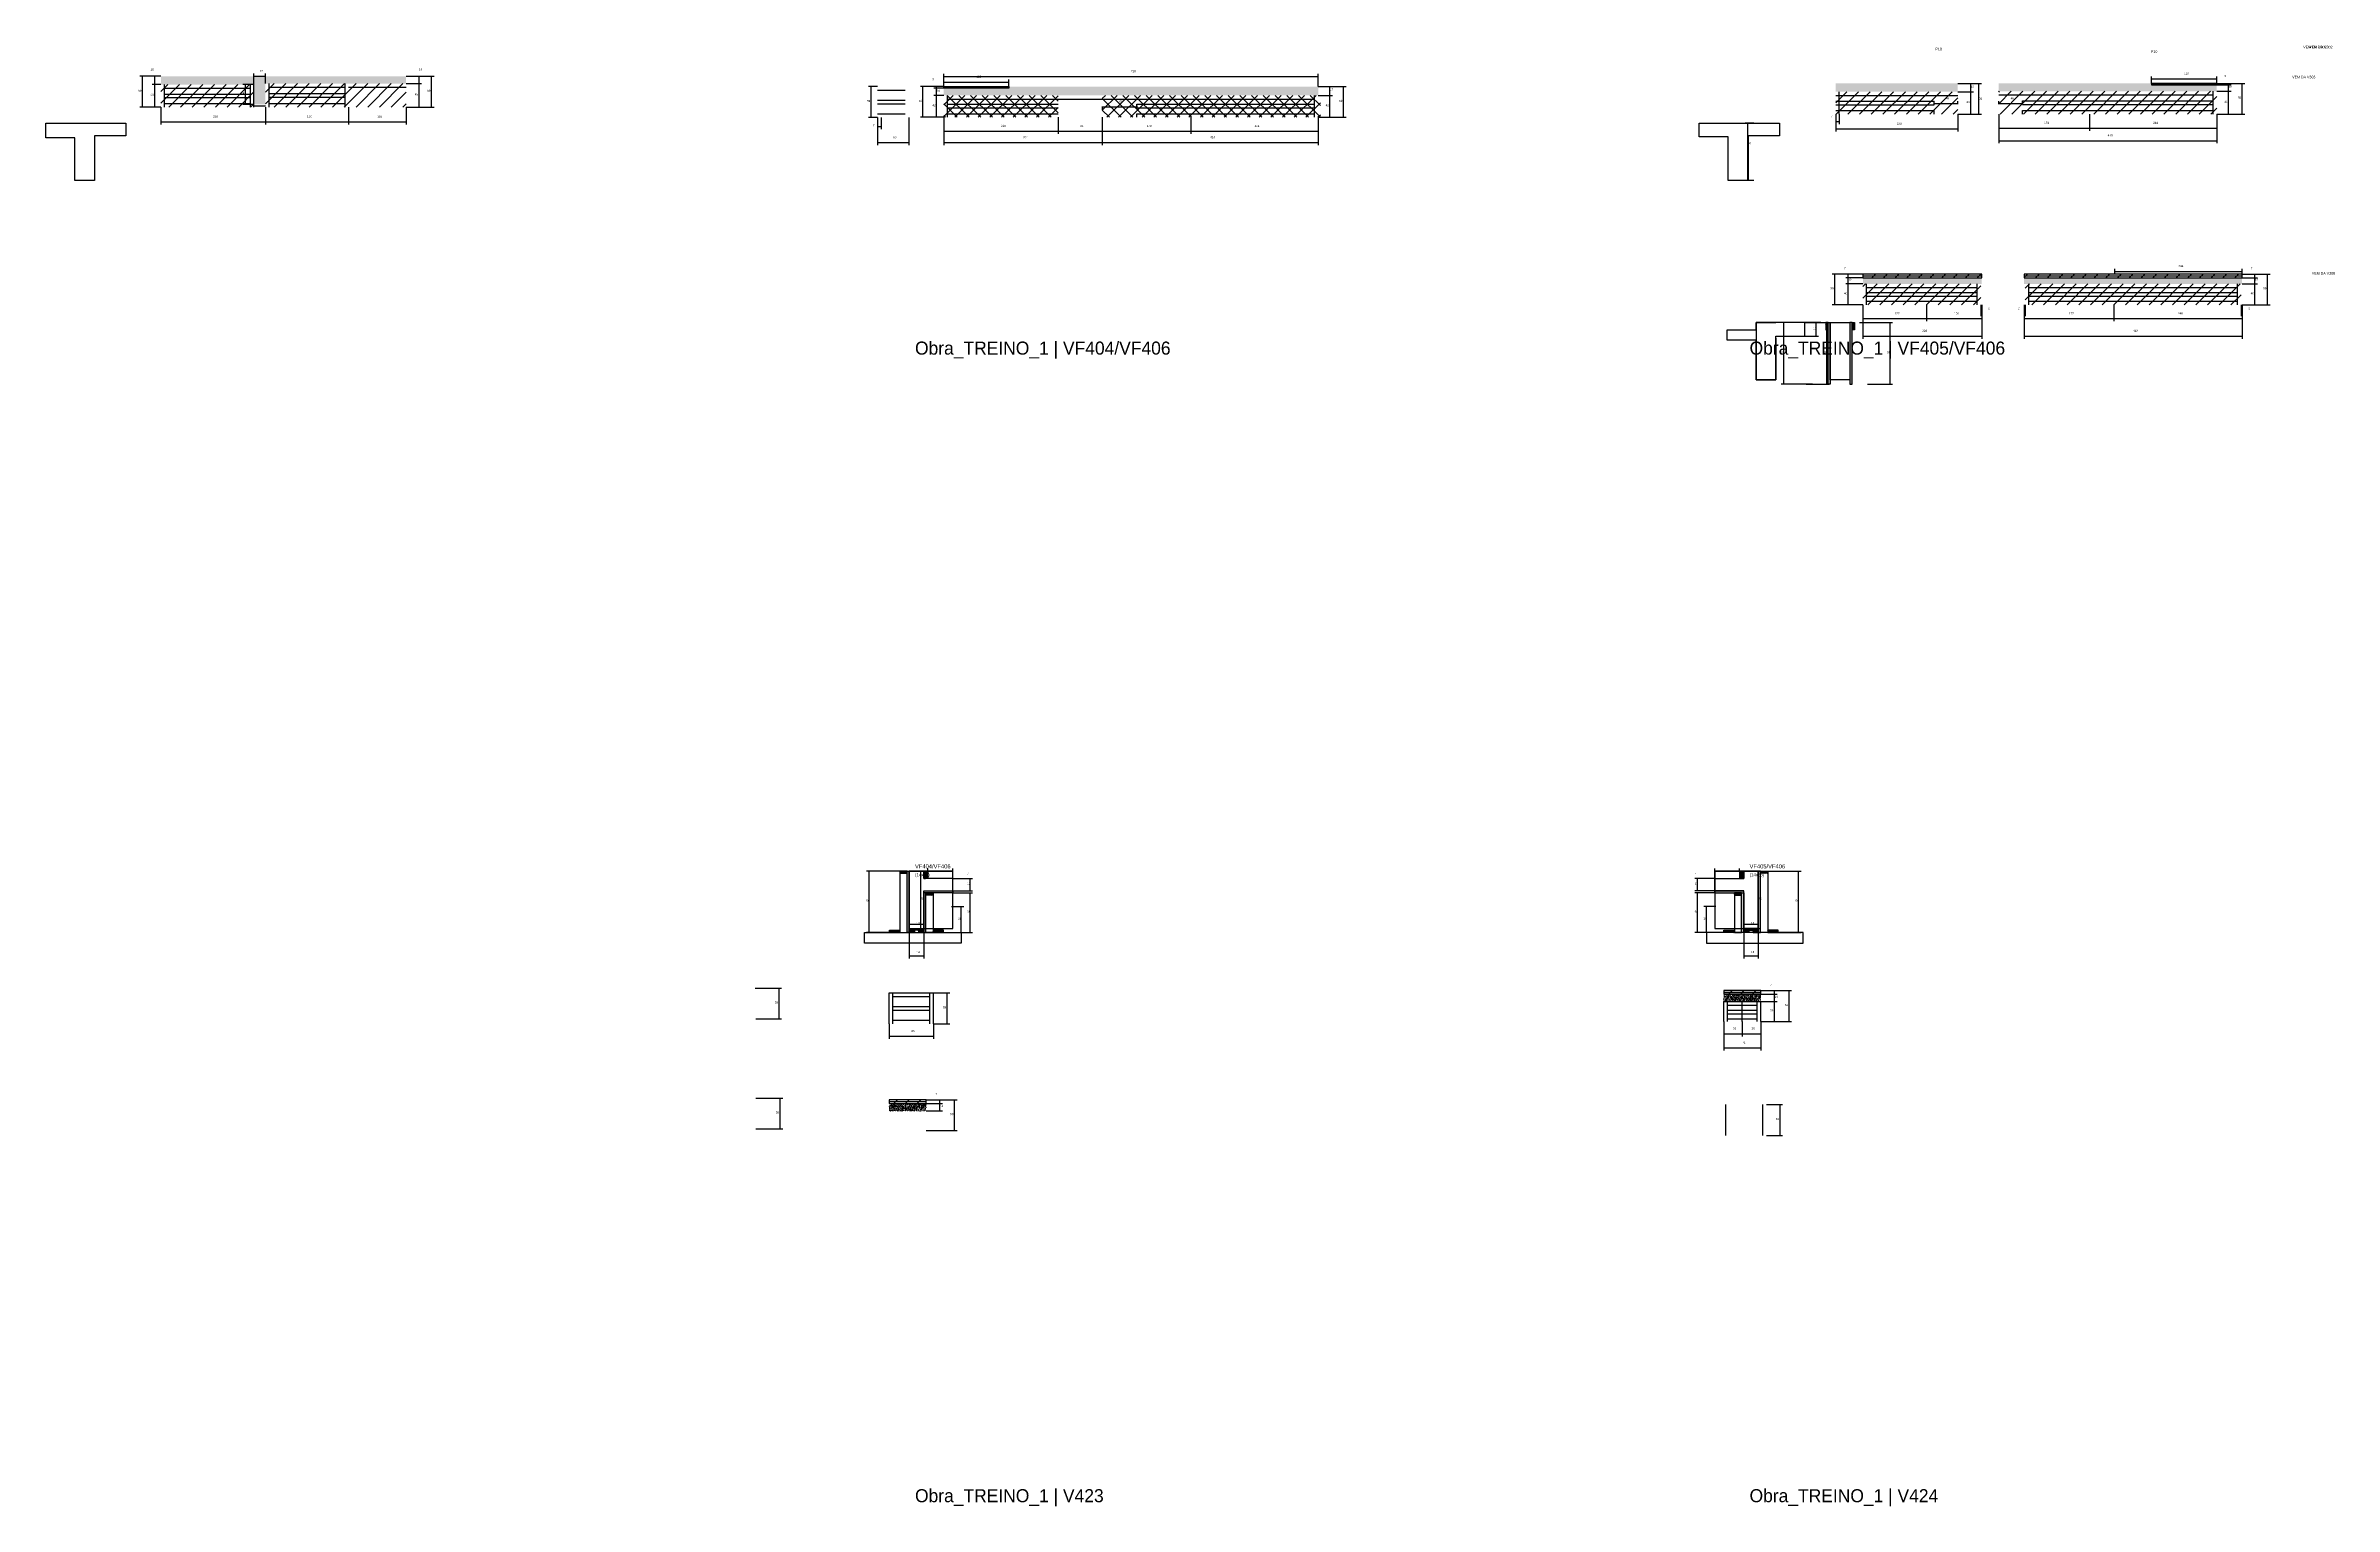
# Model space of a CAD drawing. Header units: metres. Extents: x -65046 to 21926, y -45195 to 1016.
# Drawn here: x -1667 to 2721, y -10018 to -7218 of the extents above; entities that cross this region are included whole.
import ezdxf

# ---------------------------------------------------------------- set-up
doc = ezdxf.new("R2010")
doc.units = ezdxf.units.M
for name, color, linetype in [('CONCRETO', 251, 'Continuous'), ('COTA', 241, 'Continuous'), ('Hachura', 253, 'Continuous'), ('LABEL_ID', 3, 'Continuous'), ('Madeira', 126, 'Continuous'), ('NOMENCLATURA', 7, 'Continuous'), ('Painéis', 200, 'Continuous'), ('REAPROVEITAMENTO', 251, 'Continuous'), ('SARR_2.2x7', 40, 'Continuous'), ('SARR_EDITAR', 141, 'Continuous'), ('Texto Seção', 7, 'Continuous')]:
    doc.layers.add(name, color=color, linetype=linetype)

msp = doc.modelspace()

# ---------------------------------------------------------------- hatches: boundary and pattern name
at = {"layer": 'COTA'}
h = msp.add_hatch(dxfattribs=at)
h.set_pattern_fill('AR-CONC', scale=0.03)
h.paths.add_polyline_path([(-1245.3, -7330.4), (-1245.3, -7290.4), (-1245.3, -7290.4), (-975.8, -7290.4), (-975.8, -7290.4), (-975.8, -7276.4), (-975.8, -7276.4), (-1445.8, -7276.4), (-1445.8, -7276.4), (-1445.8, -7292.4), (-1445.8, -7292.4), (-1267.3, -7292.4), (-1267.3, -7292.4), (-1267.3, -7330.4), (-1267.3, -7330.4), (-1245.3, -7330.4)])
h = msp.add_hatch(dxfattribs=at)
h.set_pattern_fill('AR-CONC', scale=0.03)
h.paths.add_polyline_path([(359.1, -7313.1), (359.1, -7296.1), (359.1, -7296.1), (180.1, -7296.1), (180.1, -7296.1), (180.1, -7299.1), (180.1, -7299.1), (55.1, -7299.1), (55.1, -7299.1), (55.1, -7313.1), (55.1, -7313.1), (359.1, -7313.1)])
h = msp.add_hatch(dxfattribs=at)
h.set_pattern_fill('AR-CONC', scale=0.03)
h.paths.add_polyline_path([(359.1, -7296.1), (359.1, -7313.1), (359.1, -7313.1), (773.1, -7313.1), (773.1, -7313.1), (773.1, -7296.1), (773.1, -7296.1), (359.1, -7296.1)])
h = msp.add_hatch(dxfattribs=at)
h.set_pattern_fill('AR-CONC', scale=0.03)
h.paths.add_polyline_path([(1999.2, -7306.1), (1999.2, -7290.1), (1999.2, -7290.1), (1765.2, -7290.1), (1765.2, -7290.1), (1765.2, -7306.1), (1765.2, -7306.1), (1999.2, -7306.1)])
h = msp.add_hatch(dxfattribs=at)
h.set_pattern_fill('AR-CONC', scale=0.03)
h.paths.add_polyline_path([(2077.7, -7290.1), (2077.7, -7305.1), (2077.7, -7305.1), (2495.7, -7305.1), (2495.7, -7305.1), (2495.7, -7293.1), (2495.7, -7293.1), (2370.7, -7293.1), (2370.7, -7293.1), (2370.7, -7290.1), (2370.7, -7290.1), (2077.7, -7290.1)])
h = msp.add_hatch(dxfattribs=at)
h.set_pattern_fill('AR-CONC', scale=0.03)
h.paths.add_polyline_path([(2045.2, -7662.5), (1817.2, -7662.5), (1817.2, -7662.5), (1817.2, -7674.5), (1817.2, -7674.5), (2045.2, -7674.5), (2045.2, -7674.5), (2045.2, -7662.5)])
h = msp.add_hatch(dxfattribs=at)
h.set_pattern_fill('AR-CONC', scale=0.03)
h.paths.add_polyline_path([(2126.4, -7662.5), (2544.4, -7662.5), (2544.4, -7662.5), (2544.4, -7674.5), (2544.4, -7674.5), (2126.4, -7674.5), (2126.4, -7674.5), (2126.4, -7662.5)])
h = msp.add_hatch(dxfattribs=at)
h.set_pattern_fill('AR-CONC', scale=0.03)
h.paths.add_polyline_path([(1550.6, -9036.2), (1550.6, -9050.2), (1550.6, -9050.2), (1621.6, -9050.2), (1621.6, -9050.2), (1621.6, -9036.2), (1621.6, -9036.2), (1550.6, -9036.2)])
h = msp.add_hatch(dxfattribs=at)
h.set_pattern_fill('AR-CONC', scale=0.03)
h.paths.add_polyline_path([(-49.3, -9245.5), (-49.3, -9259.5), (-49.3, -9259.5), (21.7, -9259.5), (21.7, -9259.5), (21.7, -9245.5), (21.7, -9245.5), (-49.3, -9245.5)])
at = {"layer": 'Hachura'}
h = msp.add_hatch(dxfattribs=at)
h.set_pattern_fill('ANSI31', scale=0.5)
h.paths.add_polyline_path([(1746.1, -7762.6), (1750.5, -7762.6), (1750.5, -7762.6), (1750.5, -7748.6), (1750.5, -7748.6), (1746.1, -7748.6), (1746.1, -7748.6), (1746.1, -7762.6)])
h = msp.add_hatch(color=8, dxfattribs=at)
h.dxf.hatch_style = 1
h.paths.add_polyline_path([(1754.5, -7748.6), (1750.5, -7748.6), (1750.5, -7748.6), (1750.5, -7866.6), (1750.5, -7866.6), (1754.5, -7866.6), (1754.5, -7866.6), (1754.5, -7748.6)])
h = msp.add_hatch(color=8, dxfattribs=at)
h.dxf.hatch_style = 1
h.paths.add_polyline_path([(1796.5, -7748.6), (1792.5, -7748.6), (1792.5, -7748.6), (1792.5, -7866.6), (1792.5, -7866.6), (1796.5, -7866.6), (1796.5, -7866.6), (1796.5, -7748.6)])
h = msp.add_hatch(dxfattribs=at)
h.set_pattern_fill('ANSI31', scale=0.5)
h.paths.add_polyline_path([(1800.9, -7762.6), (1796.5, -7762.6), (1796.5, -7762.6), (1796.5, -7748.6), (1796.5, -7748.6), (1800.9, -7748.6), (1800.9, -7748.6), (1800.9, -7762.6)])
h = msp.add_hatch(dxfattribs=at)
h.set_pattern_fill('ANSI31', scale=0.5)
h.paths.add_polyline_path([(-15.2, -8804.4), (-15.2, -8800), (-15.2, -8800), (-29.2, -8800), (-29.2, -8800), (-29.2, -8804.4), (-29.2, -8804.4), (-15.2, -8804.4)])
h = msp.add_hatch(color=8, dxfattribs=at)
h.dxf.hatch_style = 1
h.paths.add_polyline_path([(-15.2, -8800), (-11.2, -8800), (-11.2, -8800), (-11.2, -8918), (-11.2, -8918), (-15.2, -8918), (-15.2, -8918), (-15.2, -8800)])
h = msp.add_hatch(color=8, dxfattribs=at)
h.dxf.hatch_style = 1
h.paths.add_polyline_path([(20.4, -8800), (16.8, -8800), (16.8, -8800), (16.8, -8814), (16.8, -8814), (20.4, -8814), (20.4, -8814), (20.4, -8800)])
h = msp.add_hatch(dxfattribs=at)
h.set_pattern_fill('ANSI31', scale=0.5)
h.paths.add_polyline_path([(24.8, -8814), (20.4, -8814), (20.4, -8814), (20.4, -8800), (20.4, -8800), (24.8, -8800), (24.8, -8800), (24.8, -8814)])
h = msp.add_hatch(dxfattribs=at)
h.set_pattern_fill('ANSI31', scale=0.5)
h.paths.add_polyline_path([(1580.8, -8814), (1585.2, -8814), (1585.2, -8814), (1585.2, -8800), (1585.2, -8800), (1580.8, -8800), (1580.8, -8800), (1580.8, -8814)])
h = msp.add_hatch(color=8, dxfattribs=at)
h.dxf.hatch_style = 1
h.paths.add_polyline_path([(1585.2, -8800), (1588.8, -8800), (1588.8, -8800), (1588.8, -8814), (1588.8, -8814), (1585.2, -8814), (1585.2, -8814), (1585.2, -8800)])
h = msp.add_hatch(color=8, dxfattribs=at)
h.dxf.hatch_style = 1
h.paths.add_polyline_path([(1620.8, -8800), (1616.8, -8800), (1616.8, -8800), (1616.8, -8918), (1616.8, -8918), (1620.8, -8918), (1620.8, -8918), (1620.8, -8800)])
h = msp.add_hatch(dxfattribs=at)
h.set_pattern_fill('ANSI31', scale=0.5)
h.paths.add_polyline_path([(1620.8, -8804.4), (1620.8, -8800), (1620.8, -8800), (1634.8, -8800), (1634.8, -8800), (1634.8, -8804.4), (1634.8, -8804.4), (1620.8, -8804.4)])
h = msp.add_hatch(color=8, dxfattribs=at)
h.dxf.hatch_style = 1
h.paths.add_polyline_path([(16.8, -8838), (20.8, -8838), (20.8, -8838), (20.8, -8918), (20.8, -8918), (16.8, -8918), (16.8, -8918), (16.8, -8838)])
h = msp.add_hatch(color=8, dxfattribs=at)
h.dxf.hatch_style = 1
h.paths.add_polyline_path([(16.8, -8842), (16.8, -8838), (16.8, -8838), (72.4, -8838), (72.4, -8838), (72.4, -8842), (72.4, -8842), (16.8, -8842)])
h = msp.add_hatch(dxfattribs=at)
h.set_pattern_fill('ANSI31', scale=0.5)
h.paths.add_polyline_path([(20.8, -8846.4), (20.8, -8842), (20.8, -8842), (34.8, -8842), (34.8, -8842), (34.8, -8846.4), (34.8, -8846.4), (20.8, -8846.4)])
h = msp.add_hatch(color=8, dxfattribs=at)
h.dxf.hatch_style = 1
h.paths.add_polyline_path([(1588.8, -8842), (1588.8, -8838), (1588.8, -8838), (1533.2, -8838), (1533.2, -8838), (1533.2, -8842), (1533.2, -8842), (1588.8, -8842)])
h = msp.add_hatch(dxfattribs=at)
h.set_pattern_fill('ANSI31', scale=0.5)
h.paths.add_polyline_path([(1584.8, -8846.4), (1584.8, -8842), (1584.8, -8842), (1570.8, -8842), (1570.8, -8842), (1570.8, -8846.4), (1570.8, -8846.4), (1584.8, -8846.4)])
h = msp.add_hatch(color=8, dxfattribs=at)
h.dxf.hatch_style = 1
h.paths.add_polyline_path([(1588.8, -8838), (1584.8, -8838), (1584.8, -8838), (1584.8, -8918), (1584.8, -8918), (1588.8, -8918), (1588.8, -8918), (1588.8, -8838)])
h = msp.add_hatch(dxfattribs=at)
h.set_pattern_fill('ANSI31', scale=0.5)
h.paths.add_polyline_path([(-49.2, -8918), (-49.2, -8913.6), (-49.2, -8913.6), (-29.2, -8913.6), (-29.2, -8913.6), (-29.2, -8918), (-29.2, -8918), (-49.2, -8918)])
h = msp.add_hatch(color=8, dxfattribs=at)
h.dxf.hatch_style = 1
h.paths.add_polyline_path([(-11.2, -8913.6), (-11.2, -8910), (-11.2, -8910), (16.8, -8910), (16.8, -8910), (16.8, -8913.6), (16.8, -8913.6), (-11.2, -8913.6)])
h = msp.add_hatch(dxfattribs=at)
h.set_pattern_fill('ANSI31', scale=0.5)
h.paths.add_polyline_path([(-11.2, -8918), (-11.2, -8913.6), (-11.2, -8913.6), (-1.2, -8913.6), (-1.2, -8913.6), (-1.2, -8918), (-1.2, -8918), (-11.2, -8918)])
h = msp.add_hatch(dxfattribs=at)
h.set_pattern_fill('ANSI31', scale=0.5)
h.paths.add_polyline_path([(16.8, -8918), (16.8, -8913.6), (16.8, -8913.6), (6.8, -8913.6), (6.8, -8913.6), (6.8, -8918), (6.8, -8918), (16.8, -8918)])
h = msp.add_hatch(dxfattribs=at)
h.set_pattern_fill('ANSI31', scale=0.5)
h.paths.add_polyline_path([(54.8, -8918), (54.8, -8913.6), (54.8, -8913.6), (34.8, -8913.6), (34.8, -8913.6), (34.8, -8918), (34.8, -8918), (54.8, -8918)])
h = msp.add_hatch(dxfattribs=at)
h.set_pattern_fill('ANSI31', scale=0.5)
h.paths.add_polyline_path([(1550.8, -8918), (1550.8, -8913.6), (1550.8, -8913.6), (1570.8, -8913.6), (1570.8, -8913.6), (1570.8, -8918), (1570.8, -8918), (1550.8, -8918)])
h = msp.add_hatch(color=8, dxfattribs=at)
h.dxf.hatch_style = 1
h.paths.add_polyline_path([(1616.8, -8913.6), (1616.8, -8910), (1616.8, -8910), (1588.8, -8910), (1588.8, -8910), (1588.8, -8913.6), (1588.8, -8913.6), (1616.8, -8913.6)])
h = msp.add_hatch(dxfattribs=at)
h.set_pattern_fill('ANSI31', scale=0.5)
h.paths.add_polyline_path([(1588.8, -8918), (1588.8, -8913.6), (1588.8, -8913.6), (1598.8, -8913.6), (1598.8, -8913.6), (1598.8, -8918), (1598.8, -8918), (1588.8, -8918)])
h = msp.add_hatch(dxfattribs=at)
h.set_pattern_fill('ANSI31', scale=0.5)
h.paths.add_polyline_path([(1616.8, -8918), (1616.8, -8913.6), (1616.8, -8913.6), (1606.8, -8913.6), (1606.8, -8913.6), (1606.8, -8918), (1606.8, -8918), (1616.8, -8918)])
h = msp.add_hatch(dxfattribs=at)
h.set_pattern_fill('ANSI31', scale=0.5)
h.paths.add_polyline_path([(1654.8, -8918), (1654.8, -8913.6), (1654.8, -8913.6), (1634.8, -8913.6), (1634.8, -8913.6), (1634.8, -8918), (1634.8, -8918), (1654.8, -8918)])
at = {"layer": 'REAPROVEITAMENTO'}
h = msp.add_hatch(dxfattribs=at)
h.set_pattern_fill('ANSI31', scale=5)
h.paths.add_polyline_path([(-1267.3, -7335.4), (-1267.3, -7292.4), (-1267.3, -7292.4), (-1445.8, -7292.4), (-1445.8, -7292.4), (-1445.8, -7335.4), (-1445.8, -7335.4), (-1267.3, -7335.4)])
h = msp.add_hatch(dxfattribs=at)
h.set_pattern_fill('ANSI31', scale=5)
h.paths.add_polyline_path([(-975.8, -7335.4), (-975.8, -7290.4), (-975.8, -7290.4), (-1245.3, -7290.4), (-1245.3, -7290.4), (-1245.3, -7335.4), (-1245.3, -7335.4), (-975.8, -7335.4)])
h = msp.add_hatch(dxfattribs=at)
h.set_pattern_fill('ANSI31', scale=5)
h.paths.add_polyline_path([(180.1, -7299.1), (180.1, -7296.1), (180.1, -7296.1), (55.1, -7296.1), (55.1, -7296.1), (55.1, -7299.1), (55.1, -7299.1), (180.1, -7299.1)])
h = msp.add_hatch(dxfattribs=at)
h.set_pattern_fill('ANSI37', scale=5)
h.paths.add_polyline_path([(55.1, -7313.1), (55.1, -7355.1), (55.1, -7355.1), (274.6, -7355.1), (274.6, -7355.1), (274.6, -7313.1), (274.6, -7313.1), (55.1, -7313.1)])
h = msp.add_hatch(dxfattribs=at)
h.set_pattern_fill('ANSI37', scale=5)
h.paths.add_polyline_path([(359.1, -7313.1), (359.1, -7355.1), (359.1, -7355.1), (777.1, -7355.1), (777.1, -7355.1), (777.1, -7313.1), (777.1, -7313.1), (359.1, -7313.1)])
h = msp.add_hatch(dxfattribs=at)
h.set_pattern_fill('ANSI31', scale=5)
h.paths.add_polyline_path([(1765.2, -7349.1), (1999.2, -7349.1), (1999.2, -7349.1), (1999.2, -7306.1), (1999.2, -7306.1), (1765.2, -7306.1), (1765.2, -7306.1), (1765.2, -7349.1)])
h = msp.add_hatch(dxfattribs=at)
h.set_pattern_fill('ANSI31', scale=5)
h.paths.add_polyline_path([(2077.7, -7305.1), (2077.7, -7349.1), (2077.7, -7349.1), (2495.7, -7349.1), (2495.7, -7349.1), (2495.7, -7305.1), (2495.7, -7305.1), (2077.7, -7305.1)])
h = msp.add_hatch(dxfattribs=at)
h.set_pattern_fill('ANSI31', scale=5)
h.paths.add_polyline_path([(2370.7, -7293.1), (2370.7, -7290.1), (2370.7, -7290.1), (2495.7, -7290.1), (2495.7, -7290.1), (2495.7, -7293.1), (2495.7, -7293.1), (2370.7, -7293.1)])
h = msp.add_hatch(dxfattribs=at)
h.set_pattern_fill('ANSI31', scale=5)
h.paths.add_polyline_path([(2045.2, -7655.5), (1817.2, -7655.5), (1817.2, -7655.5), (1817.2, -7662.5), (1817.2, -7662.5), (2045.2, -7662.5), (2045.2, -7662.5), (2045.2, -7655.5)])
h = msp.add_hatch(dxfattribs=at)
h.set_pattern_fill('ANSI31', scale=5)
h.paths.add_polyline_path([(2043.2, -7714.5), (2043.2, -7674.5), (2043.2, -7674.5), (1817.2, -7674.5), (1817.2, -7674.5), (1817.2, -7714.5), (1817.2, -7714.5), (2043.2, -7714.5)])
h = msp.add_hatch(dxfattribs=at)
h.set_pattern_fill('ANSI31', scale=5)
h.paths.add_polyline_path([(2544.4, -7655.5), (2126.4, -7655.5), (2126.4, -7655.5), (2126.4, -7662.5), (2126.4, -7662.5), (2544.4, -7662.5), (2544.4, -7662.5), (2544.4, -7655.5)])
h = msp.add_hatch(dxfattribs=at)
h.set_pattern_fill('ANSI31', scale=5)
h.paths.add_polyline_path([(2542.4, -7714.5), (2542.4, -7674.5), (2542.4, -7674.5), (2128.4, -7674.5), (2128.4, -7674.5), (2128.4, -7714.5), (2128.4, -7714.5), (2542.4, -7714.5)])
h = msp.add_hatch(dxfattribs=at)
h.set_pattern_fill('ANSI31', scale=5)
h.paths.add_polyline_path([(1550.6, -9029.2), (1550.6, -9036.2), (1550.6, -9036.2), (1621.6, -9036.2), (1621.6, -9036.2), (1621.6, -9029.2), (1621.6, -9029.2), (1550.6, -9029.2)])
h = msp.add_hatch(dxfattribs=at)
h.set_pattern_fill('ANSI31', scale=5)
h.paths.add_polyline_path([(-49.3, -9238.5), (-49.3, -9245.5), (-49.3, -9245.5), (21.7, -9245.5), (21.7, -9245.5), (21.7, -9238.5), (21.7, -9238.5), (-49.3, -9238.5)])

# ---------------------------------------------------------------- linework, layer by layer
at = {"layer": 'CONCRETO'}
for points in [[(-1666.5, -7394.5), (-1666.5, -7366.5), (-1512.9, -7366.5), (-1512.9, -7390.5), (-1572.9, -7390.5), (-1572.9, -7476.5), (-1610.9, -7476.5), (-1610.9, -7394.5)], [(1503.5, -7392.5), (1503.5, -7366.5), (1657.1, -7366.5), (1657.1, -7390.5), (1597.1, -7390.5), (1597.1, -7476.5), (1559.1, -7476.5), (1559.1, -7392.5)], [(1706.2, -7774.6), (1706.2, -7748.6), (1650.6, -7748.6), (1650.6, -7748.6), (1612.6, -7748.6), (1612.6, -7858.6), (1650.6, -7858.6), (1650.6, -7774.6)], [(1754.5, -7748.6), (1754.5, -7748.6), (1792.5, -7748.6), (1792.5, -7776.6), (1792.5, -7776.6), (1792.5, -7858.6), (1754.5, -7858.6), (1754.5, -7748.6)], [(72.4, -8838), (72.4, -8814), (16.8, -8814), (16.8, -8800), (-11.2, -8800), (-11.2, -8910), (16.8, -8910), (16.8, -8838)], [(-11.2, -8910), (72.4, -8910), (72.4, -8800), (-11.2, -8800)], [(1533.2, -8838), (1533.2, -8814), (1588.8, -8814), (1588.8, -8800), (1616.8, -8800), (1616.8, -8910), (1588.8, -8910), (1588.8, -8838)], [(1533.2, -8910), (1616.8, -8910), (1616.8, -8800), (1533.2, -8800)]]:
    msp.add_lwpolyline(points, close=True, dxfattribs=at)
msp.add_lwpolyline([(1650.6, -7778.6), (1650.6, -7858.6), (1612.6, -7858.6), (1612.6, -7782.6), (1557, -7782.6), (1557, -7762.6), (1612.6, -7762.6), (1612.6, -7748.6), (1650.6, -7748.6)], dxfattribs=at)
at = {"layer": 'COTA'}
for p, q in [((-1445.8, -7276.4), (-1486.1, -7276.4)), ((-1481.1, -7335.4), (-1481.1, -7276.4)), ((-1445.8, -7276.4), (-1462.3, -7276.4)), ((-1457.3, -7292.4), (-1457.3, -7276.4)), ((-1267.3, -7292.4), (-1267.3, -7271.4)), ((-1267.3, -7276.4), (-1245.3, -7276.4)), ((-1245.3, -7290.4), (-1245.3, -7271.4)), ((-975.8, -7276.4), (-945.9, -7276.4)), ((-975.8, -7276.4), (-922, -7276.4)), ((-950.9, -7290.4), (-950.9, -7276.4)), ((-927, -7335.4), (-927, -7276.4)), ((55.1, -7296.1), (55.1, -7271.7)), ((55.1, -7276.7), (773.1, -7276.7)), ((55.1, -7296.1), (55.1, -7282.6)), ((180.1, -7296.1), (180.1, -7282.6)), ((773.1, -7296.1), (773.1, -7271.7)), ((2370.7, -7290.1), (2370.7, -7276.6)), ((2370.7, -7281.6), (2495.7, -7281.6)), ((2495.7, -7290.1), (2495.7, -7276.6)), ((-1445.8, -7292.4), (-1462.3, -7292.4)), ((-1445.8, -7292.4), (-1462.3, -7292.4)), ((-1457.3, -7335.4), (-1457.3, -7292.4)), ((-1267.3, -7292.4), (-1288.7, -7292.4)), ((-1283.7, -7330.4), (-1283.7, -7292.4)), ((-975.8, -7290.4), (-945.9, -7290.4)), ((-975.8, -7290.4), (-945.9, -7290.4)), ((-950.9, -7335.4), (-950.9, -7290.4)), ((-71.9, -7296.3), (-88.9, -7296.3)), ((-83.9, -7355.3), (-83.9, -7296.3)), ((55.1, -7296.1), (10.3, -7296.1)), ((15.3, -7355.1), (15.3, -7296.1)), ((55.1, -7296.1), (36.3, -7296.1)), ((55.1, -7299.1), (36.3, -7299.1)), ((55.1, -7299.1), (36.3, -7299.1)), ((55.1, -7313.1), (36.3, -7313.1)), ((55.1, -7313.1), (36.3, -7313.1)), ((41.3, -7299.1), (41.3, -7296.1)), ((41.3, -7313.1), (41.3, -7299.1)), ((41.3, -7355.1), (41.3, -7313.1)), ((55.1, -7287.6), (180.1, -7287.6)), ((773.1, -7296.1), (800.3, -7296.1)), ((773.1, -7296.1), (826.3, -7296.1)), ((773.1, -7313.1), (800.3, -7313.1)), ((773.1, -7313.1), (800.3, -7313.1)), ((795.3, -7313.1), (795.3, -7296.1)), ((795.3, -7355.1), (795.3, -7313.1)), ((821.3, -7355.1), (821.3, -7296.1)), ((1953.7, -7329.8), (1953.7, -7323.9)), ((1999.2, -7290.1), (2029.1, -7290.1)), ((1999.2, -7290.1), (2044.8, -7290.1)), ((1999.2, -7306.1), (2029.1, -7306.1)), ((1999.2, -7306.1), (2029.1, -7306.1)), ((1999.2, -7329.8), (1999.2, -7323.9)), ((2024.1, -7306.1), (2024.1, -7290.1)), ((2024.1, -7349.1), (2024.1, -7306.1)), ((2039.8, -7349.1), (2039.8, -7290.1)), ((2077.7, -7329.8), (2077.7, -7323.9)), ((2123.2, -7329.8), (2123.2, -7323.9)), ((2495.7, -7290.1), (2523.3, -7290.1)), ((2495.7, -7290.1), (2549.3, -7290.1)), ((2495.7, -7293.1), (2523.3, -7293.1)), ((2495.7, -7293.1), (2523.3, -7293.1)), ((2495.7, -7305.1), (2523.3, -7305.1)), ((2495.7, -7305.1), (2523.3, -7305.1)), ((2518.3, -7293.1), (2518.3, -7290.1)), ((2518.3, -7305.1), (2518.3, -7293.1)), ((2518.3, -7349.1), (2518.3, -7305.1)), ((2544.3, -7349.1), (2544.3, -7290.1)), ((-1445.8, -7335.4), (-1486.1, -7335.4)), ((-1445.8, -7335.4), (-1462.3, -7335.4)), ((-1445.8, -7335.4), (-1445.8, -7368.7)), ((-1445.8, -7363.7), (-1245.3, -7363.7)), ((-1267.3, -7330.4), (-1288.7, -7330.4)), ((-1245.3, -7335.4), (-1245.3, -7368.7)), ((-1245.3, -7335.4), (-1245.3, -7368.7)), ((-1245.3, -7363.7), (-1085.8, -7363.7)), ((-1085.8, -7335.4), (-1085.8, -7368.7)), ((-1085.8, -7335.4), (-1085.8, -7368.7)), ((-1085.8, -7363.7), (-975.8, -7363.7)), ((-975.8, -7335.4), (-945.9, -7335.4)), ((-975.8, -7335.4), (-922, -7335.4)), ((-975.8, -7335.4), (-975.8, -7368.7)), ((-71.9, -7355.3), (-88.9, -7355.3)), ((-71.9, -7355.3), (-71.9, -7408.3)), ((-71.9, -7355.3), (-71.9, -7377.6)), ((-64.9, -7355.3), (-64.9, -7377.6)), ((-11.9, -7355.3), (-11.9, -7408.3)), ((55.1, -7355.1), (10.3, -7355.1)), ((55.1, -7355.1), (36.3, -7355.1)), ((55.1, -7355.1), (55.1, -7386.7)), ((55.1, -7355.1), (55.1, -7408.3)), ((274.6, -7355.1), (274.6, -7386.7)), ((274.6, -7355.1), (274.6, -7386.7)), ((359.1, -7355.1), (359.1, -7386.7)), ((359.1, -7355.1), (359.1, -7408.3)), ((359.1, -7355.1), (359.1, -7386.7)), ((359.1, -7355.1), (359.1, -7408.3)), ((529.1, -7355.1), (529.1, -7386.7)), ((529.1, -7355.1), (529.1, -7386.7)), ((773.1, -7355.1), (773.1, -7386.7)), ((773.1, -7355.1), (773.1, -7408.3)), ((773.1, -7355.1), (800.3, -7355.1)), ((773.1, -7355.1), (826.3, -7355.1)), ((1608.1, -7366.5), (1591.6, -7366.5)), ((1596.6, -7476.5), (1596.6, -7366.5)), ((1765.1, -7349.1), (1765.1, -7368)), ((1765.1, -7363), (1772.1, -7363)), ((1765.2, -7349.1), (1765.2, -7382.4)), ((1772.1, -7349.1), (1772.1, -7368)), ((1953.7, -7328.9), (1999.2, -7328.9)), ((1999.2, -7349.1), (1999.2, -7382.4)), ((1999.2, -7349.1), (2029.1, -7349.1)), ((1999.2, -7349.1), (2044.8, -7349.1)), ((2077.7, -7328.9), (2123.2, -7328.9)), ((2077.7, -7349.1), (2077.7, -7380.7)), ((2077.7, -7349.1), (2077.7, -7404.9)), ((2251.7, -7349.1), (2251.7, -7380.7)), ((2251.7, -7349.1), (2251.7, -7380.7)), ((2495.7, -7349.1), (2495.7, -7380.7)), ((2495.7, -7349.1), (2495.7, -7404.9)), ((2495.7, -7349.1), (2523.3, -7349.1)), ((2495.7, -7349.1), (2549.3, -7349.1)), ((-71.9, -7372.6), (-64.9, -7372.6)), ((-71.9, -7403.3), (-11.9, -7403.3)), ((55.1, -7381.7), (274.6, -7381.7)), ((55.1, -7403.3), (359.1, -7403.3)), ((274.6, -7381.7), (359.1, -7381.7)), ((359.1, -7381.7), (529.1, -7381.7)), ((359.1, -7403.3), (773.1, -7403.3)), ((529.1, -7381.7), (773.1, -7381.7)), ((1765.2, -7377.4), (1999.2, -7377.4)), ((2077.7, -7375.7), (2251.7, -7375.7)), ((2077.7, -7399.9), (2495.7, -7399.9)), ((2251.7, -7375.7), (2495.7, -7375.7)), ((1608.1, -7476.5), (1591.6, -7476.5)), ((1817.2, -7655.5), (1758.4, -7655.5)), ((1763.4, -7714.5), (1763.4, -7655.5)), ((1817.2, -7655.5), (1784.3, -7655.5)), ((1817.2, -7662.5), (1784.3, -7662.5)), ((1817.2, -7662.5), (1784.3, -7662.5)), ((1817.2, -7674.5), (1784.3, -7674.5)), ((1817.2, -7674.5), (1784.3, -7674.5)), ((1789.3, -7662.5), (1789.3, -7655.5)), ((1789.3, -7674.5), (1789.3, -7662.5)), ((1789.3, -7714.5), (1789.3, -7674.5)), ((2300.4, -7655.5), (2300.4, -7645.4)), ((2300.4, -7650.4), (2544.4, -7650.4)), ((2544.4, -7655.5), (2544.4, -7645.4)), ((2544.4, -7655.5), (2573.9, -7655.5)), ((2544.4, -7655.5), (2598, -7655.5)), ((2544.4, -7662.5), (2573.9, -7662.5)), ((2544.4, -7662.5), (2573.9, -7662.5)), ((2544.4, -7674.5), (2573.9, -7674.5)), ((2544.4, -7674.5), (2573.9, -7674.5)), ((2568.9, -7662.5), (2568.9, -7655.5)), ((2568.9, -7674.5), (2568.9, -7662.5)), ((2568.9, -7714.5), (2568.9, -7674.5)), ((2593, -7714.5), (2593, -7655.5)), ((1817.2, -7714.5), (1758.4, -7714.5)), ((1817.2, -7714.5), (1784.3, -7714.5)), ((1817.2, -7714.5), (1817.2, -7746)), ((1817.2, -7714.5), (1817.2, -7779.5)), ((1939.2, -7714.5), (1939.2, -7746)), ((1939.2, -7714.5), (1939.2, -7746)), ((2043.2, -7714.5), (2043.2, -7736.1)), ((2045.2, -7714.5), (2045.2, -7746)), ((2045.2, -7714.5), (2045.2, -7779.5)), ((2045.2, -7714.5), (2045.2, -7736.1)), ((2126.4, -7714.5), (2126.4, -7746)), ((2126.4, -7714.5), (2126.4, -7779.5)), ((2126.4, -7714.5), (2126.4, -7736.1)), ((2128.4, -7714.5), (2128.4, -7736.1)), ((2298.4, -7714.5), (2298.4, -7746)), ((2298.4, -7714.5), (2298.4, -7746)), ((2542.4, -7714.5), (2542.4, -7736.1)), ((2544.4, -7714.5), (2544.4, -7746)), ((2544.4, -7714.5), (2544.4, -7779.5)), ((2544.4, -7714.5), (2544.4, -7736.1)), ((2544.4, -7714.5), (2573.9, -7714.5)), ((2544.4, -7714.5), (2598, -7714.5)), ((1736.5, -7748.6), (1660.8, -7748.6)), ((1665.8, -7866.6), (1665.8, -7748.6)), ((1706.2, -7748.6), (1732.4, -7748.6)), ((1706.2, -7748.6), (1752.9, -7748.6)), ((1727.4, -7774.6), (1727.4, -7748.6)), ((1747.9, -7866.6), (1747.9, -7748.6)), ((1810.5, -7748.6), (1874.3, -7748.6)), ((1817.2, -7741), (1939.2, -7741)), ((1869.3, -7866.6), (1869.3, -7748.6)), ((1939.2, -7741), (2045.2, -7741)), ((2043.2, -7731.1), (2045.2, -7731.1)), ((2126.4, -7731.1), (2128.4, -7731.1)), ((2126.4, -7741), (2298.4, -7741)), ((2298.4, -7741), (2544.4, -7741)), ((2542.4, -7731.1), (2544.4, -7731.1)), ((1706.2, -7774.6), (1732.4, -7774.6)), ((1817.2, -7774.5), (2045.2, -7774.5)), ((2126.4, -7774.5), (2544.4, -7774.5)), ((1720.9, -7866.6), (1660.8, -7866.6)), ((1708.8, -7866.6), (1752.9, -7866.6)), ((1826.1, -7866.6), (1874.3, -7866.6)), ((-29.2, -8800), (-93, -8800)), ((-88, -8918), (-88, -8800)), ((-11.2, -8800), (16.4, -8800)), ((11.4, -8910), (11.4, -8800)), ((24.8, -8800), (24.8, -8795)), ((24.8, -8800), (72.4, -8800)), ((72.4, -8814), (72.4, -8795)), ((72.4, -8814), (110.5, -8814)), ((105.5, -8838), (105.5, -8814)), ((1533.2, -8814), (1495.2, -8814)), ((1500.2, -8838), (1500.2, -8814)), ((1533.2, -8814), (1533.2, -8795)), ((1533.2, -8800), (1580.8, -8800)), ((1580.8, -8800), (1580.8, -8795)), ((1616.8, -8910), (1616.8, -8800)), ((1616.8, -8800), (1621.8, -8800)), ((1634.8, -8800), (1698.7, -8800)), ((1693.7, -8918), (1693.7, -8800)), ((72.4, -8838), (110.5, -8838)), ((72.4, -8842), (110.5, -8842)), ((105.5, -8918), (105.5, -8842)), ((1533.2, -8838), (1495.2, -8838)), ((1533.2, -8842), (1495.2, -8842)), ((1500.2, -8918), (1500.2, -8842)), ((-11.2, -8918), (-11.2, -8897)), ((-11.2, -8902), (16.8, -8902)), ((16.8, -8918), (16.8, -8897)), ((70.1, -8868.1), (93.3, -8868.1)), ((88.3, -8918), (88.3, -8868.1)), ((1535.5, -8868.1), (1512.4, -8868.1)), ((1517.4, -8918), (1517.4, -8868.1)), ((1588.8, -8918), (1588.8, -8897)), ((1588.8, -8902), (1616.8, -8902)), ((1616.8, -8918), (1616.8, -8897)), ((-44.8, -8918), (-93, -8918)), ((-11.2, -8910), (16.4, -8910)), ((-11.2, -8918), (-11.2, -8967.8)), ((16.8, -8918), (16.8, -8967.8)), ((50.4, -8918), (110.5, -8918)), ((80.1, -8918), (93.3, -8918)), ((1555.2, -8918), (1495.2, -8918)), ((1525.5, -8918), (1512.4, -8918)), ((1588.8, -8918), (1588.8, -8967.8)), ((1616.8, -8910), (1621.8, -8910)), ((1616.8, -8918), (1616.8, -8967.8)), ((1650.4, -8918), (1698.7, -8918)), ((-11.2, -8962.8), (16.8, -8962.8)), ((1588.8, -8962.8), (1616.8, -8962.8)), ((-306.7, -9024.5), (-255.7, -9024.5)), ((-260.7, -9083.5), (-260.7, -9024.5)), ((-305.2, -9083.5), (-255.7, -9083.5)), ((-49.3, -9092.8), (-49.3, -9121.6)), ((-49.3, -9116.6), (35.7, -9116.6)), ((35.7, -9092.8), (35.7, -9121.6)), ((1550.6, -9088.2), (1550.6, -9144)), ((1621.6, -9088.2), (1621.6, -9144)), ((1550.6, -9139), (1621.6, -9139)), ((-305.2, -9235.4), (-253.7, -9235.4)), ((-258.7, -9294.4), (-258.7, -9235.4)), ((-305.2, -9294.4), (-253.7, -9294.4))]:
    msp.add_line(p, q, dxfattribs=at)
at = {"layer": 'Madeira'}
for points in [[(1746.1, -7762.6), (1750.5, -7762.6), (1750.5, -7748.6), (1746.1, -7748.6)], [(1800.9, -7762.6), (1796.5, -7762.6), (1796.5, -7748.6), (1800.9, -7748.6)], [(-15.2, -8804.4), (-15.2, -8800), (-29.2, -8800), (-29.2, -8804.4)], [(-15.2, -8800), (-29.2, -8800), (-29.2, -8918), (-15.2, -8918)], [(24.8, -8814), (20.4, -8814), (20.4, -8800), (24.8, -8800)], [(1580.8, -8814), (1585.2, -8814), (1585.2, -8800), (1580.8, -8800)], [(1620.8, -8804.4), (1620.8, -8800), (1634.8, -8800), (1634.8, -8804.4)], [(1620.8, -8800), (1634.8, -8800), (1634.8, -8918), (1620.8, -8918)], [(20.8, -8846.4), (20.8, -8842), (34.8, -8842), (34.8, -8846.4)], [(20.8, -8842), (34.8, -8842), (34.8, -8918), (20.8, -8918)], [(1584.8, -8846.4), (1584.8, -8842), (1570.8, -8842), (1570.8, -8846.4)], [(1584.8, -8842), (1570.8, -8842), (1570.8, -8918), (1584.8, -8918)], [(88.3, -8938), (-96.9, -8938), (-96.9, -8918), (88.3, -8918)], [(-49.2, -8918), (-49.2, -8913.6), (-29.2, -8913.6), (-29.2, -8918)], [(-11.2, -8918), (-11.2, -8913.6), (-1.2, -8913.6), (-1.2, -8918)], [(16.8, -8918), (16.8, -8913.6), (6.8, -8913.6), (6.8, -8918)], [(54.8, -8918), (54.8, -8913.6), (34.8, -8913.6), (34.8, -8918)], [(1517.4, -8938), (1702.6, -8938), (1702.6, -8918), (1517.4, -8918)], [(1550.8, -8918), (1550.8, -8913.6), (1570.8, -8913.6), (1570.8, -8918)], [(1588.8, -8918), (1588.8, -8913.6), (1598.8, -8913.6), (1598.8, -8918)], [(1616.8, -8918), (1616.8, -8913.6), (1606.8, -8913.6), (1606.8, -8918)], [(1654.8, -8918), (1654.8, -8913.6), (1634.8, -8913.6), (1634.8, -8918)]]:
    msp.add_lwpolyline(points, close=True, dxfattribs=at)
at = {"layer": 'Painéis'}
for p, q in [((359.1, -7334.1), (359.1, -7339.8)), ((359.1, -7334.8), (425.1, -7334.8)), ((425.1, -7333.1), (425.1, -7339.8)), ((-11.2, -8918), (-11.2, -8800)), ((1616.8, -8918), (1616.8, -8800)), ((16.8, -8838), (72.4, -8838)), ((16.8, -8842), (16.8, -8838)), ((16.8, -8918), (16.8, -8842)), ((72.4, -8842), (72.4, -8838)), ((1533.2, -8838), (1588.8, -8838)), ((1533.2, -8842), (1533.2, -8838)), ((1588.8, -8842), (1588.8, -8838)), ((1588.8, -8918), (1588.8, -8842)), ((-11.2, -8910), (16.8, -8910)), ((-11.2, -8913.6), (-11.2, -8910)), ((16.8, -8913.6), (16.8, -8910)), ((1588.8, -8910), (1616.8, -8910)), ((1588.8, -8913.6), (1588.8, -8910)), ((1616.8, -8913.6), (1616.8, -8910)), ((-49.3, -9033.8), (35.7, -9033.8)), ((-49.3, -9092.8), (-49.3, -9033.8)), ((35.7, -9092.8), (35.7, -9033.8)), ((35.7, -9033.8), (66.6, -9033.8)), ((61.6, -9092.8), (61.6, -9033.8)), ((1550.6, -9029.2), (1621.6, -9029.2)), ((1550.6, -9036.2), (1621.6, -9036.2)), ((1621.6, -9036.2), (1621.6, -9029.2)), ((1621.6, -9029.2), (1652.6, -9029.2)), ((1621.6, -9029.2), (1680.7, -9029.2)), ((1621.6, -9036.2), (1652.6, -9036.2)), ((1621.6, -9036.2), (1652.6, -9036.2)), ((1647.6, -9036.2), (1647.6, -9029.2)), ((1647.6, -9050.2), (1647.6, -9036.2)), ((1675.7, -9088.2), (1675.7, -9029.2)), ((1550.6, -9050.2), (1621.6, -9050.2)), ((1550.6, -9088.2), (1550.6, -9050.2)), ((1586.1, -9088.2), (1586.1, -9050.2)), ((1621.6, -9088.2), (1621.6, -9050.2)), ((1621.6, -9050.2), (1652.6, -9050.2)), ((1621.6, -9050.2), (1652.6, -9050.2)), ((1647.6, -9088.2), (1647.6, -9050.2)), ((35.7, -9092.8), (66.6, -9092.8)), ((1550.6, -9088.2), (1550.6, -9117)), ((1550.6, -9112), (1586.1, -9112)), ((1586.1, -9088.2), (1586.1, -9117)), ((1586.1, -9088.2), (1586.1, -9117)), ((1586.1, -9112), (1621.6, -9112)), ((1621.6, -9088.2), (1652.6, -9088.2)), ((1621.6, -9088.2), (1680.7, -9088.2)), ((1621.6, -9088.2), (1621.6, -9117)), ((21.7, -9238.5), (52.6, -9238.5)), ((21.7, -9238.5), (80.7, -9238.5)), ((21.7, -9245.5), (52.6, -9245.5)), ((21.7, -9245.5), (52.6, -9245.5)), ((47.6, -9245.5), (47.6, -9238.5)), ((47.6, -9259.5), (47.6, -9245.5)), ((75.7, -9297.5), (75.7, -9238.5)), ((1632.4, -9247.7), (1663.4, -9247.7)), ((1658.4, -9306.7), (1658.4, -9247.7)), ((21.7, -9259.5), (52.6, -9259.5)), ((21.7, -9297.5), (80.7, -9297.5)), ((1632.4, -9306.7), (1663.4, -9306.7))]:
    msp.add_line(p, q, dxfattribs=at)
for points in [[(55.1, -7296.1), (180.1, -7296.1), (180.1, -7299.1), (55.1, -7299.1)], [(2495.7, -7290.1), (2370.7, -7290.1), (2370.7, -7293.1), (2495.7, -7293.1)], [(1817.2, -7662.5), (2045.2, -7662.5), (2045.2, -7655.5), (1817.2, -7655.5)], [(2126.4, -7662.5), (2544.4, -7662.5), (2544.4, -7655.5), (2126.4, -7655.5)], [(1750.5, -7748.6), (1754.5, -7748.6), (1754.5, -7866.6), (1750.5, -7866.6)], [(1796.5, -7748.6), (1792.5, -7748.6), (1792.5, -7866.6), (1796.5, -7866.6)], [(-15.2, -8800), (-11.2, -8800), (-11.2, -8918), (-15.2, -8918)], [(20.4, -8800), (16.8, -8800), (16.8, -8814), (20.4, -8814)], [(1585.2, -8800), (1588.8, -8800), (1588.8, -8814), (1585.2, -8814)], [(1620.8, -8800), (1616.8, -8800), (1616.8, -8918), (1620.8, -8918)], [(16.8, -8842), (16.8, -8838), (72.4, -8838), (72.4, -8842)], [(20.8, -8842), (16.8, -8842), (16.8, -8918), (20.8, -8918)], [(1588.8, -8842), (1588.8, -8838), (1533.2, -8838), (1533.2, -8842)], [(1584.8, -8842), (1588.8, -8842), (1588.8, -8918), (1584.8, -8918)], [(-11.2, -8913.6), (-11.2, -8910), (16.8, -8910), (16.8, -8913.6)], [(1616.8, -8913.6), (1616.8, -8910), (1588.8, -8910), (1588.8, -8913.6)], [(1550.6, -9036.2), (1621.6, -9036.2), (1621.6, -9029.2), (1550.6, -9029.2)], [(-49.3, -9245.5), (21.7, -9245.5), (21.7, -9238.5), (-49.3, -9238.5)]]:
    msp.add_lwpolyline(points, close=True, dxfattribs=at)
at = {"layer": 'SARR_2.2x7'}
for p, q in [((-1438.8, -7335.4), (-1438.8, -7292.4)), ((-1438.8, -7299.4), (-1274.3, -7299.4)), ((-1438.8, -7310.4), (-1274.3, -7310.4)), ((-1438.8, -7317.4), (-1274.3, -7317.4)), ((-1274.3, -7335.4), (-1274.3, -7292.4)), ((-1267.3, -7335.4), (-1267.3, -7292.4)), ((-1238.3, -7335.4), (-1238.3, -7290.4)), ((-1238.3, -7297.4), (-1092.8, -7297.4)), ((-1238.3, -7309.4), (-1092.8, -7309.4)), ((-1238.3, -7316.4), (-1092.8, -7316.4)), ((-1092.8, -7335.4), (-1092.8, -7290.4)), ((-1085.8, -7297.4), (-975.8, -7297.4)), ((-71.9, -7303.3), (-18.9, -7303.3)), ((-71.9, -7322.3), (-18.9, -7322.3)), ((62.1, -7355.1), (62.1, -7313.1)), ((62.1, -7320.1), (274.6, -7320.1)), ((274.6, -7320.1), (359.1, -7320.1)), ((359.1, -7320.1), (529.1, -7320.1)), ((529.1, -7320.1), (766.2, -7320.1)), ((766.2, -7355.1), (766.2, -7313.1)), ((1765.2, -7313.1), (1999.2, -7313.1)), ((1765.2, -7324.1), (1953.7, -7324.1)), ((1772.1, -7349.1), (1772.1, -7306.1)), ((1953.7, -7331.1), (1953.7, -7324.1)), ((2077.7, -7312.1), (2251.7, -7312.1)), ((2123.2, -7323.6), (2251.7, -7323.6)), ((2123.2, -7330.6), (2123.2, -7323.6)), ((2251.7, -7312.1), (2488.8, -7312.1)), ((2251.7, -7323.6), (2488.8, -7323.6)), ((2488.8, -7349.1), (2488.8, -7305.1)), ((-1438.8, -7328.4), (-1274.3, -7328.4)), ((-1238.3, -7328.4), (-1092.8, -7328.4)), ((-71.9, -7329.3), (-18.9, -7329.3)), ((-71.9, -7348.3), (-18.9, -7348.3)), ((62.1, -7329.6), (274.6, -7329.6)), ((62.1, -7336.6), (274.6, -7336.6)), ((62.1, -7348.1), (274.6, -7348.1)), ((425.1, -7329.6), (529.1, -7329.6)), ((425.1, -7336.6), (425.1, -7329.6)), ((425.1, -7336.6), (529.1, -7336.6)), ((425.1, -7348.1), (529.1, -7348.1)), ((425.1, -7355.1), (425.1, -7348.1)), ((529.1, -7329.6), (766.2, -7329.6)), ((529.1, -7336.6), (766.2, -7336.6)), ((529.1, -7348.1), (766.2, -7348.1)), ((1765.2, -7331.1), (1953.7, -7331.1)), ((1765.2, -7342.1), (1953.7, -7342.1)), ((1953.7, -7349.1), (1953.7, -7342.1)), ((2123.2, -7330.6), (2251.7, -7330.6)), ((2123.2, -7342.1), (2251.7, -7342.1)), ((2123.2, -7349.1), (2123.2, -7342.1)), ((2251.7, -7330.6), (2488.8, -7330.6)), ((2251.7, -7342.1), (2488.8, -7342.1)), ((1817.2, -7659), (1939.2, -7659)), ((1824.2, -7714.5), (1824.2, -7674.5)), ((1939.2, -7659), (2045.2, -7659)), ((2036.2, -7714.5), (2036.2, -7674.5)), ((2126.4, -7659), (2300.4, -7659)), ((2135.4, -7714.5), (2135.4, -7674.5)), ((2300.4, -7659), (2544.4, -7659)), ((2535.4, -7714.5), (2535.4, -7674.5)), ((1824.2, -7681.5), (1939.2, -7681.5)), ((1824.2, -7691), (1939.2, -7691)), ((1824.2, -7698), (1939.2, -7698)), ((1824.2, -7707.5), (1939.2, -7707.5)), ((1939.2, -7681.5), (2036.2, -7681.5)), ((1939.2, -7691), (2036.2, -7691)), ((1939.2, -7698), (2036.2, -7698)), ((1939.2, -7707.5), (2036.2, -7707.5)), ((2135.4, -7681.5), (2298.4, -7681.5)), ((2135.4, -7691), (2298.4, -7691)), ((2135.4, -7698), (2298.4, -7698)), ((2135.4, -7707.5), (2298.4, -7707.5)), ((2298.4, -7681.5), (2535.4, -7681.5)), ((2298.4, -7691), (2535.4, -7691)), ((2298.4, -7698), (2535.4, -7698)), ((2298.4, -7707.5), (2535.4, -7707.5)), ((-42.3, -9092.8), (-42.3, -9033.8)), ((28.7, -9092.8), (28.7, -9033.8)), ((1550.6, -9032.7), (1621.6, -9032.7)), ((-42.3, -9040.8), (28.7, -9040.8)), ((-42.3, -9059.8), (28.7, -9059.8)), ((-42.3, -9066.8), (28.7, -9066.8)), ((1557.6, -9088.2), (1557.6, -9050.2)), ((1557.6, -9057.2), (1586.1, -9057.2)), ((1557.6, -9066.6), (1586.1, -9066.6)), ((1557.6, -9073.6), (1586.1, -9073.6)), ((1586.1, -9057.2), (1614.7, -9057.2)), ((1586.1, -9066.6), (1614.7, -9066.6)), ((1586.1, -9073.6), (1614.7, -9073.6)), ((1614.6, -9088.2), (1614.6, -9050.2)), ((-42.3, -9085.8), (28.7, -9085.8)), ((1557.6, -9083.2), (1586.1, -9083.2)), ((1586.1, -9083.2), (1614.7, -9083.2)), ((-49.3, -9242), (21.7, -9242)), ((1554.4, -9306.7), (1554.4, -9247.7)), ((1625.4, -9306.7), (1625.4, -9247.7))]:
    msp.add_line(p, q, dxfattribs=at)
at = {"layer": 'SARR_EDITAR'}
for p, q in [((55.1, -7297.6), (180.1, -7297.6)), ((2370.7, -7291.6), (2495.7, -7291.6)), ((-1267.3, -7332.9), (-1245.3, -7332.9))]:
    msp.add_line(p, q, dxfattribs=at)

# ---------------------------------------------------------------- texts
at = {"layer": 'COTA'}
for s, p in [('16', (-1465.5, -7265.4)), ('22', (-1256.3, -7268.4)), ('14', (-950.9, -7265.4)), ('3', (33.1, -7284)), ('125', (117.6, -7279.5)), ('718', (414.1, -7268.6)), ('125', (2433.2, -7273.4)), ('3', (2510.1, -7278)), ('59', (-1489.2, -7305.9)), ('43', (-1465.6, -7313.9)), ('38', (-1292, -7311.4)), ('45', (-959, -7312.9)), ('59', (-935.2, -7305.9)), ('59', (-92.1, -7325.8)), ('59', (7.2, -7325.6)), ('14', (41.3, -7306.1)), ('17', (795.3, -7303.1)), ('59', (813.2, -7325.6)), ('46', (1976.4, -7320.8)), ('43', (2015.8, -7327.6)), ('16', (2024.1, -7298.1)), ('59', (2039.8, -7321.6)), ('46', (2100.5, -7320.8)), ('44', (2510.2, -7327.1)), ('12', (2518.3, -7299.1)), ('59', (2536.1, -7319.6)), ('200', (-1345.5, -7355.6)), ('160', (-1165.5, -7355.5)), ('110', (-1030.8, -7355.6)), ('7', (-80.8, -7372.6)), ('42', (33.2, -7334.1)), ('220', (164.9, -7373.5)), ('84', (316.9, -7373.6)), ('170', (444.1, -7373.6)), ('244', (651.1, -7373.6)), ('42', (787.3, -7334.1)), ('7', (1756.3, -7355)), ('234', (1882.2, -7369.2)), ('174', (2164.7, -7367.6)), ('244', (2373.7, -7367.6)), ('60', (-41.9, -7395.2)), ('304', (207.1, -7395.1)), ('414', (566.1, -7395.2)), ('55', (1596.6, -7406.5)), ('418', (2286.7, -7391.8)), ('7', (1781.2, -7646.6)), ('12', (1789.3, -7668.5)), ('244', (2422.4, -7642.3)), ('7', (2560.8, -7646.6)), ('12', (2568.9, -7668.5)), ('59', (1755.2, -7685)), ('40', (1781.2, -7694.5)), ('2', (2057.3, -7723.1)), ('2', (2114.4, -7723.1)), ('2', (2556.5, -7723.1)), ('40', (2560.8, -7694.5)), ('59', (2584.8, -7685)), ('13', (1721.9, -7761.6)), ('122', (1878.2, -7732.9)), ('228', (1931.2, -7766.4)), ('106', (1992.2, -7732.9)), ('172', (2212.4, -7732.9)), ('418', (2335.4, -7766.4)), ('246', (2421.4, -7732.9)), ('59', (1660.3, -7807.6)), ('59', (1742.4, -7807.6)), ('59', (1863.8, -7807.6)), ('7', (100, -8807)), ('7', (1494.7, -8807)), ('59', (-93.5, -8859)), ('55', (11.4, -8855)), ('12', (100, -8826)), ('12', (1494.7, -8826)), ('55', (1616.8, -8855)), ('59', (1688.2, -8859)), ('14', (2.8, -8902)), ('25', (82.8, -8893.1)), ('38', (100, -8880)), ('38', (1494.7, -8880)), ('25', (1511.9, -8893.1)), ('14', (1602.8, -8902)), ('14', (2.8, -8957.3)), ('14', (1602.8, -8957.3)), ('59', (-268.8, -9054)), ('85', (-6.8, -9108.5)), ('71', (1586.1, -9130.9)), ('59', (-266.8, -9264.9))]:
    msp.add_text(s, height=4, dxfattribs=at).set_placement(p)
at = {"layer": 'LABEL_ID'}
for s, p in [('Obra_TREINO_1 | VF404/VF406', (0, -7810)), ('Obra_TREINO_1 | VF405/VF406', (1600, -7810)), ('Obra_TREINO_1 | V423', (0, -10010)), ('Obra_TREINO_1 | V424', (1600, -10010))]:
    msp.add_text(s, height=25, dxfattribs=at).set_placement(p)
at = {"layer": 'NOMENCLATURA'}
for s, p in [('P18', (1956.5, -7226.7)), ('P10', (2369.5, -7231.8))]:
    msp.add_text(s, height=5, dxfattribs=at).set_placement(p)
at = {"layer": 'Painéis'}
for s, p in [('66', (392.1, -7326.7)), ('7', (1639.6, -9020.4)), ('59', (53.5, -9063.3)), ('38', (1639.4, -9069.2)), ('14', (1647.6, -9043.2)), ('59', (1667.5, -9058.7)), ('36', (1568.4, -9103.8)), ('36', (1603.9, -9103.8)), ('7', (39.6, -9229.6)), ('14', (47.6, -9252.5)), ('59', (67.5, -9268)), ('59', (1650.3, -9277.2))]:
    msp.add_text(s, height=4, dxfattribs=at).set_placement(p)
at = {"layer": 'Texto Seção'}
for s, height, p in [('VEM DA V302', 5, (2661.5, -7223)), ('VEM DA V302', 5, (2673.1, -7223)), ('VEM DA V303', 5, (2640.3, -7280.3)), ('VEM DA V306', 5, (2678.1, -7656.8)), ('VF404/VF406', 8, (0, -8795)), ('(14x55)', 6, (0, -8810)), ('VF405/VF406', 8, (1600, -8795)), ('(14x55)', 6, (1600, -8810))]:
    msp.add_text(s, height=height, dxfattribs=at).set_placement(p)

doc.saveas('drawing.dxf')
